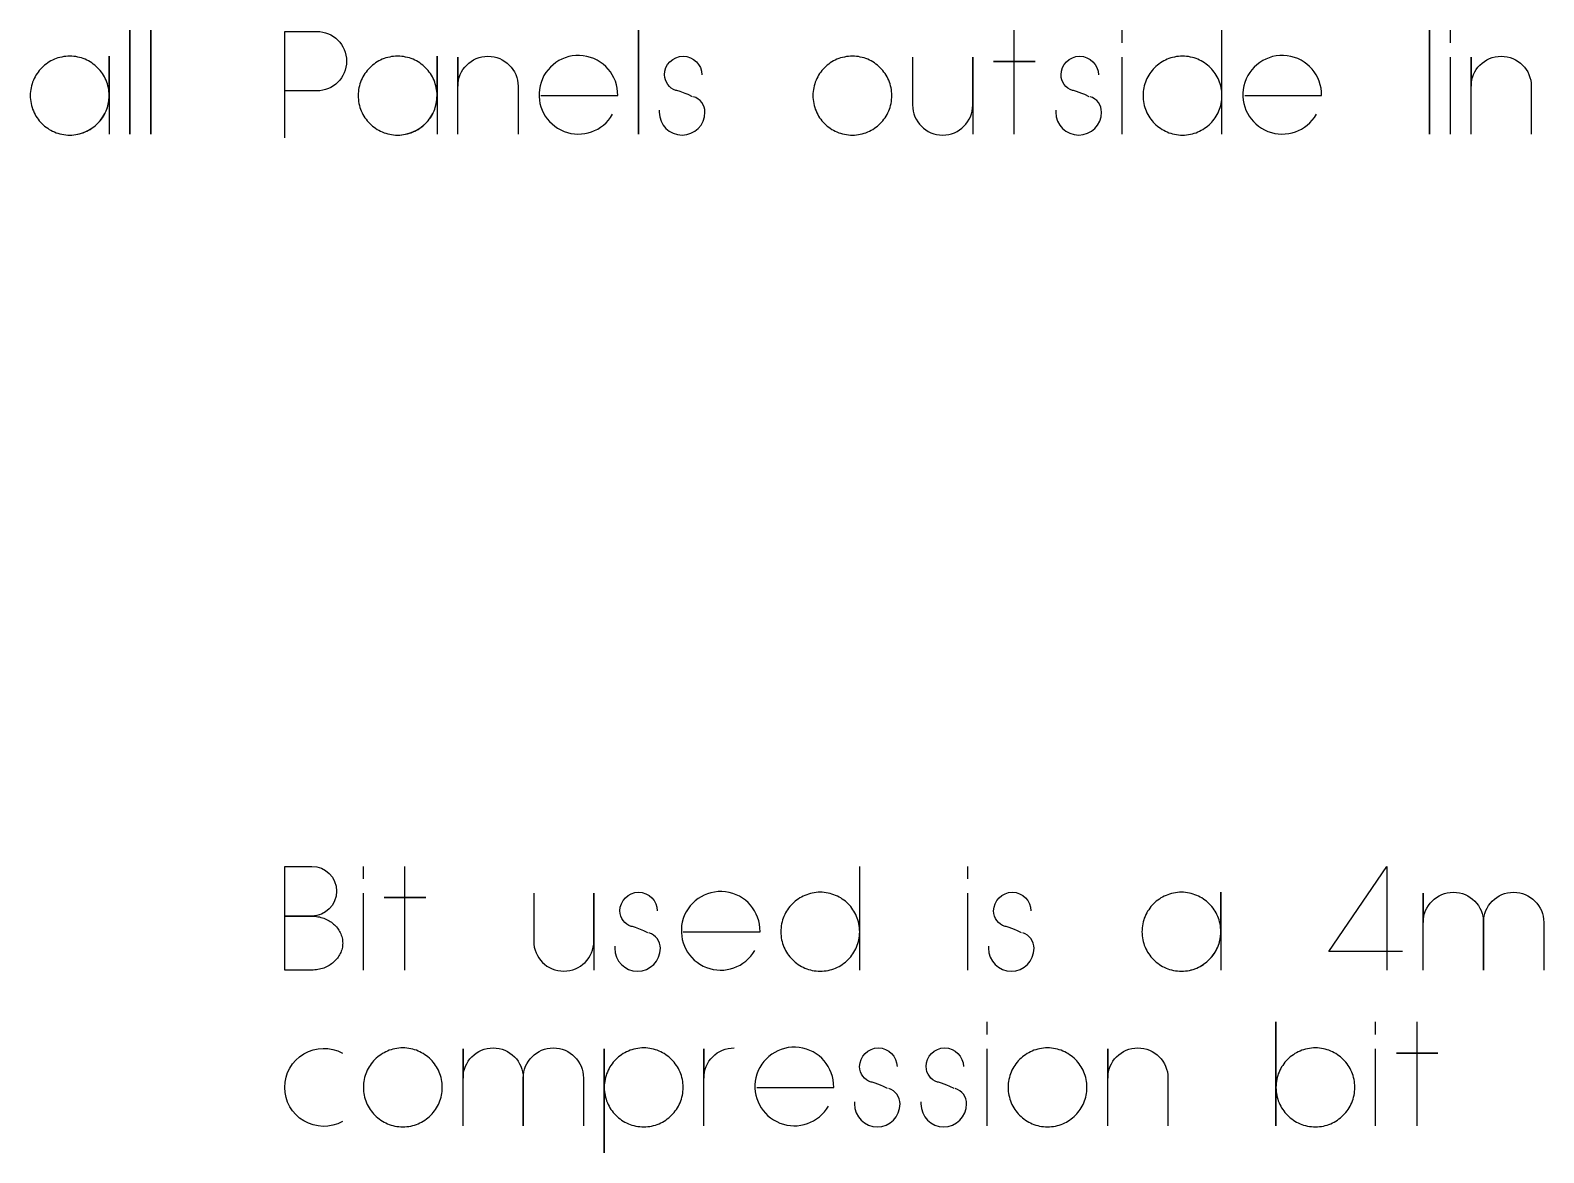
# Model space of a CAD drawing. Extents: x -767 to 3737, y -438 to 2808.
# Drawn here: x -766.8 to -329.4, y 2123.9 to 2448.4 of the extents above; entities that cross this region are included whole.
import ezdxf

# ---------------------------------------------------------------- set-up
doc = ezdxf.new("R2010")
doc.units = 0
doc.layers.add('T5_LOGOLAYER_2', color=18, linetype='CONTINUOUS')

msp = doc.modelspace()

# ---------------------------------------------------------------- linework, layer by layer
at = {"layer": 'T5_LOGOLAYER_2'}
for points in [[(-737.99, 2418.41), (-737.99, 2448.41)], [(-731.99, 2418.41), (-731.99, 2448.41)], [(-591.03, 2418.41), (-591.03, 2448.41)], [(-362.43, 2418.41), (-362.43, 2448.41)], [(-755.39, 2418.11), (-754.8, 2418.13), (-754.22, 2418.17), (-753.65, 2418.24), (-753.09, 2418.34), (-752.54, 2418.47), (-752, 2418.62), (-751.47, 2418.8), (-750.95, 2419.01), (-750.45, 2419.24), (-749.95, 2419.49), (-749.48, 2419.76), (-749.01, 2420.06), (-748.57, 2420.38), (-748.14, 2420.72), (-747.72, 2421.07), (-747.33, 2421.45), (-746.95, 2421.85), (-746.59, 2422.26), (-746.25, 2422.69), (-745.93, 2423.14), (-745.64, 2423.6), (-745.36, 2424.08), (-745.11, 2424.57), (-744.88, 2425.07), (-744.68, 2425.59), (-744.5, 2426.12), (-744.35, 2426.66), (-744.22, 2427.21), (-744.12, 2427.78), (-744.05, 2428.35), (-744, 2428.93), (-743.99, 2429.51), (-744, 2430.1), (-744.05, 2430.68), (-744.12, 2431.25), (-744.22, 2431.81), (-744.35, 2432.36), (-744.5, 2432.9), (-744.68, 2433.43), (-744.88, 2433.95), (-745.11, 2434.45), (-745.36, 2434.95), (-745.64, 2435.42), (-745.93, 2435.89), (-746.25, 2436.33), (-746.59, 2436.76), (-746.95, 2437.18), (-747.33, 2437.57), (-747.72, 2437.95), (-748.14, 2438.31), (-748.57, 2438.65), (-749.01, 2438.97), (-749.48, 2439.26), (-749.95, 2439.54), (-750.45, 2439.79), (-750.95, 2440.02), (-751.47, 2440.22), (-752, 2440.4), (-752.54, 2440.55), (-753.09, 2440.68), (-753.65, 2440.78), (-754.22, 2440.85), (-754.8, 2440.9), (-755.39, 2440.91), (-755.97, 2440.9), (-756.55, 2440.85), (-757.12, 2440.78), (-757.69, 2440.68), (-758.24, 2440.55), (-758.78, 2440.4), (-759.31, 2440.22), (-759.83, 2440.02), (-760.33, 2439.79), (-760.82, 2439.54), (-761.3, 2439.26), (-761.76, 2438.97), (-762.21, 2438.65), (-762.64, 2438.31), (-763.05, 2437.95), (-763.45, 2437.57), (-763.83, 2437.18), (-764.18, 2436.76), (-764.52, 2436.33), (-764.84, 2435.89), (-765.14, 2435.42), (-765.41, 2434.95), (-765.66, 2434.45), (-765.89, 2433.95), (-766.1, 2433.43), (-766.28, 2432.9), (-766.43, 2432.36), (-766.56, 2431.81), (-766.66, 2431.25), (-766.73, 2430.68), (-766.77, 2430.1), (-766.79, 2429.51), (-766.77, 2428.93), (-766.73, 2428.35), (-766.66, 2427.78), (-766.56, 2427.21), (-766.43, 2426.66), (-766.28, 2426.12), (-766.1, 2425.59), (-765.89, 2425.07), (-765.66, 2424.57), (-765.41, 2424.08), (-765.14, 2423.6), (-764.84, 2423.14), (-764.52, 2422.69), (-764.18, 2422.26), (-763.83, 2421.85), (-763.45, 2421.45), (-763.05, 2421.07), (-762.64, 2420.72), (-762.21, 2420.38), (-761.76, 2420.06), (-761.3, 2419.76), (-760.82, 2419.49), (-760.33, 2419.24), (-759.83, 2419.01), (-759.31, 2418.8), (-758.78, 2418.62), (-758.24, 2418.47), (-757.69, 2418.34), (-757.12, 2418.24), (-756.55, 2418.17), (-755.97, 2418.13)], [(-660.63, 2418.11), (-660.04, 2418.13), (-659.46, 2418.17), (-658.89, 2418.24), (-658.33, 2418.34), (-657.78, 2418.47), (-657.24, 2418.62), (-656.71, 2418.8), (-656.19, 2419.01), (-655.69, 2419.24), (-655.19, 2419.49), (-654.72, 2419.76), (-654.25, 2420.06), (-653.81, 2420.38), (-653.38, 2420.72), (-652.96, 2421.07), (-652.57, 2421.45), (-652.19, 2421.85), (-651.83, 2422.26), (-651.49, 2422.69), (-651.17, 2423.14), (-650.88, 2423.6), (-650.6, 2424.08), (-650.35, 2424.57), (-650.12, 2425.07), (-649.92, 2425.59), (-649.74, 2426.12), (-649.59, 2426.66), (-649.46, 2427.21), (-649.36, 2427.78), (-649.29, 2428.35), (-649.24, 2428.93), (-649.23, 2429.51), (-649.24, 2430.1), (-649.29, 2430.68), (-649.36, 2431.25), (-649.46, 2431.81), (-649.59, 2432.36), (-649.74, 2432.9), (-649.92, 2433.43), (-650.12, 2433.95), (-650.35, 2434.45), (-650.6, 2434.95), (-650.88, 2435.42), (-651.17, 2435.89), (-651.49, 2436.33), (-651.83, 2436.76), (-652.19, 2437.18), (-652.57, 2437.57), (-652.96, 2437.95), (-653.38, 2438.31), (-653.81, 2438.65), (-654.25, 2438.97), (-654.72, 2439.26), (-655.19, 2439.54), (-655.69, 2439.79), (-656.19, 2440.02), (-656.71, 2440.22), (-657.24, 2440.4), (-657.78, 2440.55), (-658.33, 2440.68), (-658.89, 2440.78), (-659.46, 2440.85), (-660.04, 2440.9), (-660.63, 2440.91), (-661.21, 2440.9), (-661.79, 2440.85), (-662.36, 2440.78), (-662.93, 2440.68), (-663.48, 2440.55), (-664.02, 2440.4), (-664.55, 2440.22), (-665.07, 2440.02), (-665.57, 2439.79), (-666.06, 2439.54), (-666.54, 2439.26), (-667, 2438.97), (-667.45, 2438.65), (-667.88, 2438.31), (-668.29, 2437.95), (-668.69, 2437.57), (-669.07, 2437.18), (-669.42, 2436.76), (-669.76, 2436.33), (-670.08, 2435.89), (-670.38, 2435.42), (-670.65, 2434.95), (-670.9, 2434.45), (-671.13, 2433.95), (-671.34, 2433.43), (-671.52, 2432.9), (-671.67, 2432.36), (-671.8, 2431.81), (-671.9, 2431.25), (-671.97, 2430.68), (-672.01, 2430.1), (-672.03, 2429.51), (-672.01, 2428.93), (-671.97, 2428.35), (-671.9, 2427.78), (-671.8, 2427.21), (-671.67, 2426.66), (-671.52, 2426.12), (-671.34, 2425.59), (-671.13, 2425.07), (-670.9, 2424.57), (-670.65, 2424.08), (-670.38, 2423.6), (-670.08, 2423.14), (-669.76, 2422.69), (-669.42, 2422.26), (-669.07, 2421.85), (-668.69, 2421.45), (-668.29, 2421.07), (-667.88, 2420.72), (-667.45, 2420.38), (-667, 2420.06), (-666.54, 2419.76), (-666.06, 2419.49), (-665.57, 2419.24), (-665.07, 2419.01), (-664.55, 2418.8), (-664.02, 2418.62), (-663.48, 2418.47), (-662.93, 2418.34), (-662.36, 2418.24), (-661.79, 2418.17), (-661.21, 2418.13)], [(-529.23, 2418.11), (-528.64, 2418.13), (-528.06, 2418.17), (-527.49, 2418.24), (-526.93, 2418.34), (-526.38, 2418.47), (-525.84, 2418.62), (-525.31, 2418.8), (-524.79, 2419.01), (-524.29, 2419.24), (-523.79, 2419.49), (-523.32, 2419.76), (-522.85, 2420.06), (-522.41, 2420.38), (-521.98, 2420.72), (-521.56, 2421.07), (-521.17, 2421.45), (-520.79, 2421.85), (-520.43, 2422.26), (-520.09, 2422.69), (-519.77, 2423.14), (-519.48, 2423.6), (-519.2, 2424.08), (-518.95, 2424.57), (-518.72, 2425.07), (-518.52, 2425.59), (-518.34, 2426.12), (-518.19, 2426.66), (-518.06, 2427.21), (-517.96, 2427.78), (-517.89, 2428.35), (-517.84, 2428.93), (-517.83, 2429.51), (-517.84, 2430.1), (-517.89, 2430.68), (-517.96, 2431.25), (-518.06, 2431.81), (-518.19, 2432.36), (-518.34, 2432.9), (-518.52, 2433.43), (-518.72, 2433.95), (-518.95, 2434.45), (-519.2, 2434.95), (-519.48, 2435.42), (-519.77, 2435.89), (-520.09, 2436.33), (-520.43, 2436.76), (-520.79, 2437.18), (-521.17, 2437.57), (-521.56, 2437.95), (-521.98, 2438.31), (-522.41, 2438.65), (-522.85, 2438.97), (-523.32, 2439.26), (-523.79, 2439.54), (-524.29, 2439.79), (-524.79, 2440.02), (-525.31, 2440.22), (-525.84, 2440.4), (-526.38, 2440.55), (-526.93, 2440.68), (-527.49, 2440.78), (-528.06, 2440.85), (-528.64, 2440.9), (-529.23, 2440.91), (-529.81, 2440.9), (-530.39, 2440.85), (-530.96, 2440.78), (-531.53, 2440.68), (-532.08, 2440.55), (-532.62, 2440.4), (-533.15, 2440.22), (-533.67, 2440.02), (-534.17, 2439.79), (-534.66, 2439.54), (-535.14, 2439.26), (-535.6, 2438.97), (-536.05, 2438.65), (-536.48, 2438.31), (-536.89, 2437.95), (-537.29, 2437.57), (-537.67, 2437.18), (-538.02, 2436.76), (-538.36, 2436.33), (-538.68, 2435.89), (-538.98, 2435.42), (-539.25, 2434.95), (-539.5, 2434.45), (-539.73, 2433.95), (-539.94, 2433.43), (-540.12, 2432.9), (-540.27, 2432.36), (-540.4, 2431.81), (-540.5, 2431.25), (-540.57, 2430.68), (-540.61, 2430.1), (-540.63, 2429.51), (-540.61, 2428.93), (-540.57, 2428.35), (-540.5, 2427.78), (-540.4, 2427.21), (-540.27, 2426.66), (-540.12, 2426.12), (-539.94, 2425.59), (-539.73, 2425.07), (-539.5, 2424.57), (-539.25, 2424.08), (-538.98, 2423.6), (-538.68, 2423.14), (-538.36, 2422.69), (-538.02, 2422.26), (-537.67, 2421.85), (-537.29, 2421.45), (-536.89, 2421.07), (-536.48, 2420.72), (-536.05, 2420.38), (-535.6, 2420.06), (-535.14, 2419.76), (-534.66, 2419.49), (-534.17, 2419.24), (-533.67, 2419.01), (-533.15, 2418.8), (-532.62, 2418.62), (-532.08, 2418.47), (-531.53, 2418.34), (-530.96, 2418.24), (-530.39, 2418.17), (-529.81, 2418.13)], [(-434.15, 2176.4), (-433.56, 2176.42), (-432.98, 2176.46), (-432.41, 2176.53), (-431.85, 2176.63), (-431.3, 2176.76), (-430.76, 2176.91), (-430.23, 2177.09), (-429.71, 2177.3), (-429.2, 2177.53), (-428.71, 2177.78), (-428.24, 2178.05), (-427.77, 2178.35), (-427.33, 2178.67), (-426.9, 2179), (-426.48, 2179.36), (-426.09, 2179.74), (-425.71, 2180.14), (-425.35, 2180.55), (-425.01, 2180.98), (-424.69, 2181.43), (-424.4, 2181.89), (-424.12, 2182.37), (-423.87, 2182.86), (-423.64, 2183.36), (-423.44, 2183.88), (-423.26, 2184.41), (-423.11, 2184.95), (-422.98, 2185.5), (-422.88, 2186.06), (-422.81, 2186.64), (-422.76, 2187.21), (-422.75, 2187.8), (-422.76, 2188.39), (-422.81, 2188.97), (-422.88, 2189.54), (-422.98, 2190.1), (-423.11, 2190.65), (-423.26, 2191.19), (-423.44, 2191.72), (-423.64, 2192.24), (-423.87, 2192.74), (-424.12, 2193.23), (-424.4, 2193.71), (-424.69, 2194.17), (-425.01, 2194.62), (-425.35, 2195.05), (-425.71, 2195.47), (-426.09, 2195.86), (-426.48, 2196.24), (-426.9, 2196.6), (-427.33, 2196.94), (-427.77, 2197.25), (-428.24, 2197.55), (-428.71, 2197.83), (-429.2, 2198.08), (-429.71, 2198.31), (-430.23, 2198.51), (-430.76, 2198.69), (-431.3, 2198.84), (-431.85, 2198.97), (-432.41, 2199.07), (-432.98, 2199.14), (-433.56, 2199.19), (-434.15, 2199.2), (-434.73, 2199.19), (-435.31, 2199.14), (-435.88, 2199.07), (-436.44, 2198.97), (-437, 2198.84), (-437.54, 2198.69), (-438.07, 2198.51), (-438.58, 2198.31), (-439.09, 2198.08), (-439.58, 2197.83), (-440.06, 2197.55), (-440.52, 2197.25), (-440.97, 2196.94), (-441.4, 2196.6), (-441.81, 2196.24), (-442.21, 2195.86), (-442.59, 2195.47), (-442.94, 2195.05), (-443.28, 2194.62), (-443.6, 2194.17), (-443.9, 2193.71), (-444.17, 2193.23), (-444.42, 2192.74), (-444.65, 2192.24), (-444.86, 2191.72), (-445.03, 2191.19), (-445.19, 2190.65), (-445.32, 2190.1), (-445.42, 2189.54), (-445.49, 2188.97), (-445.53, 2188.39), (-445.55, 2187.8), (-445.53, 2187.21), (-445.49, 2186.64), (-445.42, 2186.06), (-445.32, 2185.5), (-445.19, 2184.95), (-445.03, 2184.41), (-444.86, 2183.88), (-444.65, 2183.36), (-444.42, 2182.86), (-444.17, 2182.37), (-443.9, 2181.89), (-443.6, 2181.43), (-443.28, 2180.98), (-442.94, 2180.55), (-442.59, 2180.14), (-442.21, 2179.74), (-441.81, 2179.36), (-441.4, 2179), (-440.97, 2178.67), (-440.52, 2178.35), (-440.06, 2178.05), (-439.58, 2177.78), (-439.09, 2177.53), (-438.58, 2177.3), (-438.07, 2177.09), (-437.54, 2176.91), (-437, 2176.76), (-436.44, 2176.63), (-435.88, 2176.53), (-435.31, 2176.46), (-434.73, 2176.42)], [(-406.83, 2131.7), (-406.83, 2161.7), (-406.83, 2142.8), (-406.81, 2142.21), (-406.77, 2141.64), (-406.7, 2141.06), (-406.6, 2140.5), (-406.47, 2139.95), (-406.31, 2139.41), (-406.14, 2138.88), (-405.93, 2138.36), (-405.7, 2137.86), (-405.45, 2137.37), (-405.18, 2136.89), (-404.88, 2136.43), (-404.56, 2135.98), (-404.22, 2135.55), (-403.87, 2135.14), (-403.49, 2134.74), (-403.09, 2134.36), (-402.68, 2134), (-402.25, 2133.67), (-401.8, 2133.35), (-401.34, 2133.05), (-400.86, 2132.78), (-400.37, 2132.53), (-399.86, 2132.3), (-399.35, 2132.09), (-398.82, 2131.91), (-398.28, 2131.76), (-397.72, 2131.63), (-397.16, 2131.53), (-396.59, 2131.46), (-396.01, 2131.42), (-395.43, 2131.4), (-394.84, 2131.42), (-394.26, 2131.46), (-393.69, 2131.53), (-393.13, 2131.63), (-392.58, 2131.76), (-392.04, 2131.91), (-391.51, 2132.09), (-390.99, 2132.3), (-390.48, 2132.53), (-389.99, 2132.78), (-389.52, 2133.05), (-389.05, 2133.35), (-388.61, 2133.67), (-388.18, 2134), (-387.76, 2134.36), (-387.37, 2134.74), (-386.99, 2135.14), (-386.63, 2135.55), (-386.29, 2135.98), (-385.97, 2136.43), (-385.68, 2136.89), (-385.4, 2137.37), (-385.15, 2137.86), (-384.92, 2138.36), (-384.72, 2138.88), (-384.54, 2139.41), (-384.39, 2139.95), (-384.26, 2140.5), (-384.16, 2141.06), (-384.09, 2141.64), (-384.04, 2142.21), (-384.03, 2142.8), (-384.04, 2143.39), (-384.09, 2143.97), (-384.16, 2144.54), (-384.26, 2145.1), (-384.39, 2145.65), (-384.54, 2146.19), (-384.72, 2146.72), (-384.92, 2147.24), (-385.15, 2147.74), (-385.4, 2148.23), (-385.68, 2148.71), (-385.97, 2149.17), (-386.29, 2149.62), (-386.63, 2150.05), (-386.99, 2150.47), (-387.37, 2150.86), (-387.76, 2151.24), (-388.18, 2151.6), (-388.61, 2151.94), (-389.05, 2152.25), (-389.52, 2152.55), (-389.99, 2152.83), (-390.48, 2153.08), (-390.99, 2153.31), (-391.51, 2153.51), (-392.04, 2153.69), (-392.58, 2153.84), (-393.13, 2153.97), (-393.69, 2154.07), (-394.26, 2154.14), (-394.84, 2154.19), (-395.43, 2154.2), (-396.01, 2154.19), (-396.59, 2154.14), (-397.16, 2154.07), (-397.72, 2153.97), (-398.28, 2153.84), (-398.82, 2153.69), (-399.35, 2153.51), (-399.86, 2153.31), (-400.37, 2153.08), (-400.86, 2152.83), (-401.34, 2152.55), (-401.8, 2152.25), (-402.25, 2151.94), (-402.68, 2151.6), (-403.09, 2151.24), (-403.49, 2150.86), (-403.87, 2150.47), (-404.22, 2150.05), (-404.56, 2149.62), (-404.88, 2149.17), (-405.18, 2148.71), (-405.45, 2148.23), (-405.7, 2147.74), (-405.93, 2147.24), (-406.14, 2146.72), (-406.31, 2146.19), (-406.47, 2145.65), (-406.6, 2145.1), (-406.7, 2144.54), (-406.77, 2143.97), (-406.81, 2143.39), (-406.83, 2142.8)], [(-659.13, 2131.4), (-658.54, 2131.42), (-657.96, 2131.46), (-657.39, 2131.53), (-656.83, 2131.63), (-656.28, 2131.76), (-655.74, 2131.91), (-655.21, 2132.09), (-654.69, 2132.3), (-654.18, 2132.53), (-653.69, 2132.78), (-653.22, 2133.05), (-652.75, 2133.35), (-652.31, 2133.67), (-651.88, 2134), (-651.46, 2134.36), (-651.07, 2134.74), (-650.69, 2135.14), (-650.33, 2135.55), (-649.99, 2135.98), (-649.67, 2136.43), (-649.38, 2136.89), (-649.1, 2137.37), (-648.85, 2137.86), (-648.62, 2138.36), (-648.42, 2138.88), (-648.24, 2139.41), (-648.09, 2139.95), (-647.96, 2140.5), (-647.86, 2141.06), (-647.79, 2141.64), (-647.74, 2142.21), (-647.73, 2142.8), (-647.74, 2143.39), (-647.79, 2143.97), (-647.86, 2144.54), (-647.96, 2145.1), (-648.09, 2145.65), (-648.24, 2146.19), (-648.42, 2146.72), (-648.62, 2147.24), (-648.85, 2147.74), (-649.1, 2148.23), (-649.38, 2148.71), (-649.67, 2149.17), (-649.99, 2149.62), (-650.33, 2150.05), (-650.69, 2150.47), (-651.07, 2150.86), (-651.46, 2151.24), (-651.88, 2151.6), (-652.31, 2151.94), (-652.75, 2152.25), (-653.22, 2152.55), (-653.69, 2152.83), (-654.18, 2153.08), (-654.69, 2153.31), (-655.21, 2153.51), (-655.74, 2153.69), (-656.28, 2153.84), (-656.83, 2153.97), (-657.39, 2154.07), (-657.96, 2154.14), (-658.54, 2154.19), (-659.13, 2154.2), (-659.71, 2154.19), (-660.29, 2154.14), (-660.86, 2154.07), (-661.42, 2153.97), (-661.98, 2153.84), (-662.52, 2153.69), (-663.05, 2153.51), (-663.56, 2153.31), (-664.07, 2153.08), (-664.56, 2152.83), (-665.04, 2152.55), (-665.5, 2152.25), (-665.95, 2151.94), (-666.38, 2151.6), (-666.79, 2151.24), (-667.19, 2150.86), (-667.57, 2150.47), (-667.92, 2150.05), (-668.26, 2149.62), (-668.58, 2149.17), (-668.88, 2148.71), (-669.15, 2148.23), (-669.4, 2147.74), (-669.63, 2147.24), (-669.84, 2146.72), (-670.01, 2146.19), (-670.17, 2145.65), (-670.3, 2145.1), (-670.4, 2144.54), (-670.47, 2143.97), (-670.51, 2143.39), (-670.53, 2142.8), (-670.51, 2142.21), (-670.47, 2141.64), (-670.4, 2141.06), (-670.3, 2140.5), (-670.17, 2139.95), (-670.01, 2139.41), (-669.84, 2138.88), (-669.63, 2138.36), (-669.4, 2137.86), (-669.15, 2137.37), (-668.88, 2136.89), (-668.58, 2136.43), (-668.26, 2135.98), (-667.92, 2135.55), (-667.57, 2135.14), (-667.19, 2134.74), (-666.79, 2134.36), (-666.38, 2134), (-665.95, 2133.67), (-665.5, 2133.35), (-665.04, 2133.05), (-664.56, 2132.78), (-664.07, 2132.53), (-663.56, 2132.3), (-663.05, 2132.09), (-662.52, 2131.91), (-661.98, 2131.76), (-661.42, 2131.63), (-660.86, 2131.53), (-660.29, 2131.46), (-659.71, 2131.42)], [(-600.93, 2131.7), (-600.93, 2153.9), (-600.93, 2142.8), (-600.91, 2142.21), (-600.87, 2141.64), (-600.8, 2141.06), (-600.7, 2140.5), (-600.57, 2139.95), (-600.41, 2139.41), (-600.24, 2138.88), (-600.03, 2138.36), (-599.8, 2137.86), (-599.55, 2137.37), (-599.28, 2136.89), (-598.98, 2136.43), (-598.66, 2135.98), (-598.32, 2135.55), (-597.97, 2135.14), (-597.59, 2134.74), (-597.19, 2134.36), (-596.78, 2134), (-596.35, 2133.67), (-595.9, 2133.35), (-595.44, 2133.05), (-594.96, 2132.78), (-594.47, 2132.53), (-593.96, 2132.3), (-593.45, 2132.09), (-592.92, 2131.91), (-592.38, 2131.76), (-591.82, 2131.63), (-591.26, 2131.53), (-590.69, 2131.46), (-590.11, 2131.42), (-589.53, 2131.4), (-588.94, 2131.42), (-588.36, 2131.46), (-587.79, 2131.53), (-587.23, 2131.63), (-586.68, 2131.76), (-586.14, 2131.91), (-585.61, 2132.09), (-585.09, 2132.3), (-584.58, 2132.53), (-584.09, 2132.78), (-583.62, 2133.05), (-583.15, 2133.35), (-582.71, 2133.67), (-582.28, 2134), (-581.86, 2134.36), (-581.47, 2134.74), (-581.09, 2135.14), (-580.73, 2135.55), (-580.39, 2135.98), (-580.07, 2136.43), (-579.78, 2136.89), (-579.5, 2137.37), (-579.25, 2137.86), (-579.02, 2138.36), (-578.82, 2138.88), (-578.64, 2139.41), (-578.49, 2139.95), (-578.36, 2140.5), (-578.26, 2141.06), (-578.19, 2141.64), (-578.14, 2142.21), (-578.13, 2142.8), (-578.14, 2143.39), (-578.19, 2143.97), (-578.26, 2144.54), (-578.36, 2145.1), (-578.49, 2145.65), (-578.64, 2146.19), (-578.82, 2146.72), (-579.02, 2147.24), (-579.25, 2147.74), (-579.5, 2148.23), (-579.78, 2148.71), (-580.07, 2149.17), (-580.39, 2149.62), (-580.73, 2150.05), (-581.09, 2150.47), (-581.47, 2150.86), (-581.86, 2151.24), (-582.28, 2151.6), (-582.71, 2151.94), (-583.15, 2152.25), (-583.62, 2152.55), (-584.09, 2152.83), (-584.58, 2153.08), (-585.09, 2153.31), (-585.61, 2153.51), (-586.14, 2153.69), (-586.68, 2153.84), (-587.23, 2153.97), (-587.79, 2154.07), (-588.36, 2154.14), (-588.94, 2154.19), (-589.53, 2154.2), (-590.11, 2154.19), (-590.69, 2154.14), (-591.26, 2154.07), (-591.82, 2153.97), (-592.38, 2153.84), (-592.92, 2153.69), (-593.45, 2153.51), (-593.96, 2153.31), (-594.47, 2153.08), (-594.96, 2152.83), (-595.44, 2152.55), (-595.9, 2152.25), (-596.35, 2151.94), (-596.78, 2151.6), (-597.19, 2151.24), (-597.59, 2150.86), (-597.97, 2150.47), (-598.32, 2150.05), (-598.66, 2149.62), (-598.98, 2149.17), (-599.28, 2148.71), (-599.55, 2148.23), (-599.8, 2147.74), (-600.03, 2147.24), (-600.24, 2146.72), (-600.41, 2146.19), (-600.57, 2145.65), (-600.7, 2145.1), (-600.8, 2144.54), (-600.87, 2143.97), (-600.91, 2143.39), (-600.93, 2142.8), (-600.93, 2123.9)], [(-472.83, 2131.4), (-472.24, 2131.42), (-471.66, 2131.46), (-471.09, 2131.53), (-470.53, 2131.63), (-469.98, 2131.76), (-469.44, 2131.91), (-468.91, 2132.09), (-468.39, 2132.3), (-467.88, 2132.53), (-467.39, 2132.78), (-466.92, 2133.05), (-466.45, 2133.35), (-466.01, 2133.67), (-465.58, 2134), (-465.16, 2134.36), (-464.77, 2134.74), (-464.39, 2135.14), (-464.03, 2135.55), (-463.69, 2135.98), (-463.37, 2136.43), (-463.08, 2136.89), (-462.8, 2137.37), (-462.55, 2137.86), (-462.32, 2138.36), (-462.12, 2138.88), (-461.94, 2139.41), (-461.79, 2139.95), (-461.66, 2140.5), (-461.56, 2141.06), (-461.49, 2141.64), (-461.44, 2142.21), (-461.43, 2142.8), (-461.44, 2143.39), (-461.49, 2143.97), (-461.56, 2144.54), (-461.66, 2145.1), (-461.79, 2145.65), (-461.94, 2146.19), (-462.12, 2146.72), (-462.32, 2147.24), (-462.55, 2147.74), (-462.8, 2148.23), (-463.08, 2148.71), (-463.37, 2149.17), (-463.69, 2149.62), (-464.03, 2150.05), (-464.39, 2150.47), (-464.77, 2150.86), (-465.16, 2151.24), (-465.58, 2151.6), (-466.01, 2151.94), (-466.45, 2152.25), (-466.92, 2152.55), (-467.39, 2152.83), (-467.88, 2153.08), (-468.39, 2153.31), (-468.91, 2153.51), (-469.44, 2153.69), (-469.98, 2153.84), (-470.53, 2153.97), (-471.09, 2154.07), (-471.66, 2154.14), (-472.24, 2154.19), (-472.83, 2154.2), (-473.41, 2154.19), (-473.99, 2154.14), (-474.56, 2154.07), (-475.12, 2153.97), (-475.68, 2153.84), (-476.22, 2153.69), (-476.75, 2153.51), (-477.26, 2153.31), (-477.77, 2153.08), (-478.26, 2152.83), (-478.74, 2152.55), (-479.2, 2152.25), (-479.65, 2151.94), (-480.08, 2151.6), (-480.49, 2151.24), (-480.89, 2150.86), (-481.27, 2150.47), (-481.62, 2150.05), (-481.96, 2149.62), (-482.28, 2149.17), (-482.58, 2148.71), (-482.85, 2148.23), (-483.1, 2147.74), (-483.33, 2147.24), (-483.54, 2146.72), (-483.71, 2146.19), (-483.87, 2145.65), (-484, 2145.1), (-484.1, 2144.54), (-484.17, 2143.97), (-484.21, 2143.39), (-484.23, 2142.8), (-484.21, 2142.21), (-484.17, 2141.64), (-484.1, 2141.06), (-484, 2140.5), (-483.87, 2139.95), (-483.71, 2139.41), (-483.54, 2138.88), (-483.33, 2138.36), (-483.1, 2137.86), (-482.85, 2137.37), (-482.58, 2136.89), (-482.28, 2136.43), (-481.96, 2135.98), (-481.62, 2135.55), (-481.27, 2135.14), (-480.89, 2134.74), (-480.49, 2134.36), (-480.08, 2134), (-479.65, 2133.67), (-479.2, 2133.35), (-478.74, 2133.05), (-478.26, 2132.78), (-477.77, 2132.53), (-477.26, 2132.3), (-476.75, 2132.09), (-476.22, 2131.91), (-475.68, 2131.76), (-475.12, 2131.63), (-474.56, 2131.53), (-473.99, 2131.46), (-473.41, 2131.42)]]:
    msp.add_lwpolyline(points, close=True, dxfattribs=at)
for points in [[(-693.21, 2417.35), (-693.21, 2448.08), (-683.99, 2448.08, -1), (-683.99, 2430.87), (-693.21, 2430.87)], [(-755.39, 2418.11, 0.421631), (-743.99, 2429.81), (-743.99, 2440.91), (-743.99, 2418.41)], [(-660.63, 2418.11, 0.421631), (-649.23, 2429.81), (-649.23, 2440.91), (-649.23, 2418.41)], [(-643.23, 2418.41), (-643.23, 2440.61), (-643.23, 2432.21, -1), (-625.83, 2432.21), (-625.83, 2418.41)], [(-619.23, 2429.51), (-597.03, 2429.51, 0.90232), (-619.49, 2432.31, 0.862347), (-598.53, 2424.11)], [(-575.43, 2429.21), (-576.63, 2429.81), (-577.53, 2430.11), (-579.03, 2430.71), (-579.93, 2431.01), (-580.23, 2431.01, -0.313298), (-583.53, 2435.51, -1), (-572.73, 2435.51)], [(-511.83, 2440.61), (-511.83, 2426.81, 1), (-494.43, 2426.81), (-494.43, 2440.61), (-494.43, 2418.41)], [(-460.83, 2429.21), (-462.03, 2429.81), (-462.93, 2430.11), (-464.43, 2430.71), (-465.33, 2431.01), (-465.63, 2431.01, -0.313298), (-468.93, 2435.51, -1), (-458.13, 2435.51)], [(-415.83, 2429.51), (-393.63, 2429.51, 0.90232), (-416.09, 2432.31, 0.862347), (-395.13, 2424.11)], [(-350.43, 2418.41), (-350.43, 2440.61), (-350.43, 2432.21, -1), (-333.03, 2432.21), (-333.03, 2418.41)], [(-585.03, 2425.31), (-585.03, 2424.71, 1), (-571.83, 2424.71, 0.329104), (-575.13, 2429.21)], [(-470.43, 2425.31), (-470.43, 2424.71, 1), (-457.23, 2424.71, 0.329104), (-460.53, 2429.21)], [(-621.31, 2198.9), (-621.31, 2185.1, 1), (-603.91, 2185.1), (-603.91, 2198.9), (-603.91, 2176.7)], [(-588.31, 2187.5), (-589.51, 2188.1), (-590.41, 2188.4), (-591.91, 2189), (-592.81, 2189.3), (-593.11, 2189.3, -0.313298), (-596.41, 2193.8, -1), (-585.61, 2193.8)], [(-578.11, 2187.8), (-555.91, 2187.8, 0.90232), (-578.37, 2190.6, 0.862347), (-557.41, 2182.4)], [(-480.31, 2187.5), (-481.51, 2188.1), (-482.41, 2188.4), (-483.91, 2189), (-484.81, 2189.3), (-485.11, 2189.3, -0.313298), (-488.41, 2193.8, -1), (-477.61, 2193.8)], [(-434.15, 2176.4, 0.421631), (-422.75, 2188.1), (-422.75, 2199.2), (-422.75, 2176.7)], [(-364.25, 2176.7), (-364.25, 2198.9), (-364.25, 2190.5, -1), (-346.85, 2190.5), (-346.85, 2176.7), (-346.85, 2190.5, -1), (-329.45, 2190.5), (-329.45, 2176.7)], [(-597.91, 2183.6), (-597.91, 2183, 1), (-584.71, 2183, 0.329104), (-588.01, 2187.5)], [(-489.91, 2183.6), (-489.91, 2183, 1), (-476.71, 2183, 0.329104), (-480.01, 2187.5)], [(-676.59, 2132.9, -0.569347), (-693.27, 2142.8, -0.569347), (-676.59, 2152.7)], [(-641.73, 2131.7), (-641.73, 2153.9), (-641.73, 2145.5, -1), (-624.33, 2145.5), (-624.33, 2131.7), (-624.33, 2145.5, -1), (-606.93, 2145.5), (-606.93, 2131.7)], [(-572.13, 2131.7), (-572.13, 2153.9), (-572.13, 2145.5, -0.416092), (-563.43, 2154.2)], [(-556.83, 2142.8), (-534.63, 2142.8, 0.90232), (-557.09, 2145.6, 0.862347), (-536.13, 2137.4)], [(-519.03, 2142.5), (-520.23, 2143.1), (-521.13, 2143.4), (-522.63, 2144), (-523.53, 2144.3), (-523.83, 2144.3, -0.313298), (-527.13, 2148.8, -1), (-516.33, 2148.8)], [(-499.83, 2142.5), (-501.03, 2143.1), (-501.93, 2143.4), (-503.43, 2144), (-504.33, 2144.3), (-504.63, 2144.3, -0.313298), (-507.93, 2148.8, -1), (-497.13, 2148.8)], [(-455.43, 2131.7), (-455.43, 2153.9), (-455.43, 2145.5, -1), (-438.03, 2145.5), (-438.03, 2131.7)], [(-528.63, 2138.6), (-528.63, 2138, 1), (-515.43, 2138, 0.329104), (-518.73, 2142.5)], [(-509.43, 2138.6), (-509.43, 2138, 1), (-496.23, 2138, 0.329104), (-499.53, 2142.5)]]:
    msp.add_lwpolyline(points, format="xyb", dxfattribs=at)
for points in [[(-482.43, 2418.41), (-482.43, 2439.41), (-488.43, 2439.41), (-476.43, 2439.41), (-482.43, 2439.41), (-482.43, 2448.41)], [(-451.23, 2444.81), (-451.23, 2448.41)], [(-422.43, 2418.41), (-422.43, 2429.51), (-422.44, 2430.1), (-422.49, 2430.68), (-422.56, 2431.25), (-422.66, 2431.81), (-422.79, 2432.36), (-422.94, 2432.9), (-423.12, 2433.43), (-423.32, 2433.95), (-423.55, 2434.45), (-423.8, 2434.95), (-424.08, 2435.42), (-424.37, 2435.89), (-424.69, 2436.33), (-425.03, 2436.76), (-425.39, 2437.18), (-425.77, 2437.57), (-426.16, 2437.95), (-426.58, 2438.31), (-427.01, 2438.65), (-427.45, 2438.97), (-427.92, 2439.26), (-428.39, 2439.54), (-428.89, 2439.79), (-429.39, 2440.02), (-429.91, 2440.22), (-430.44, 2440.4), (-430.98, 2440.55), (-431.53, 2440.68), (-432.09, 2440.78), (-432.66, 2440.85), (-433.24, 2440.9), (-433.83, 2440.91), (-434.41, 2440.9), (-434.99, 2440.85), (-435.56, 2440.78), (-436.13, 2440.68), (-436.68, 2440.55), (-437.22, 2440.4), (-437.75, 2440.22), (-438.27, 2440.02), (-438.77, 2439.79), (-439.26, 2439.54), (-439.74, 2439.26), (-440.2, 2438.97), (-440.65, 2438.65), (-441.08, 2438.31), (-441.49, 2437.95), (-441.89, 2437.57), (-442.27, 2437.18), (-442.62, 2436.76), (-442.96, 2436.33), (-443.28, 2435.89), (-443.58, 2435.42), (-443.85, 2434.95), (-444.1, 2434.45), (-444.33, 2433.95), (-444.54, 2433.43), (-444.72, 2432.9), (-444.87, 2432.36), (-445, 2431.81), (-445.1, 2431.25), (-445.17, 2430.68), (-445.21, 2430.1), (-445.23, 2429.51), (-445.21, 2428.93), (-445.17, 2428.35), (-445.1, 2427.78), (-445, 2427.21), (-444.87, 2426.66), (-444.72, 2426.12), (-444.54, 2425.59), (-444.33, 2425.07), (-444.1, 2424.57), (-443.85, 2424.08), (-443.58, 2423.6), (-443.28, 2423.14), (-442.96, 2422.69), (-442.62, 2422.26), (-442.27, 2421.85), (-441.89, 2421.45), (-441.49, 2421.07), (-441.08, 2420.72), (-440.65, 2420.38), (-440.2, 2420.06), (-439.74, 2419.76), (-439.26, 2419.49), (-438.77, 2419.24), (-438.27, 2419.01), (-437.75, 2418.8), (-437.22, 2418.62), (-436.68, 2418.47), (-436.13, 2418.34), (-435.56, 2418.24), (-434.99, 2418.17), (-434.41, 2418.13), (-433.83, 2418.11), (-433.24, 2418.13), (-432.66, 2418.17), (-432.09, 2418.24), (-431.53, 2418.34), (-430.98, 2418.47), (-430.44, 2418.62), (-429.91, 2418.8), (-429.39, 2419.01), (-428.89, 2419.24), (-428.39, 2419.49), (-427.92, 2419.76), (-427.45, 2420.06), (-427.01, 2420.38), (-426.58, 2420.72), (-426.16, 2421.07), (-425.77, 2421.45), (-425.39, 2421.85), (-425.03, 2422.26), (-424.69, 2422.69), (-424.37, 2423.14), (-424.08, 2423.6), (-423.8, 2424.08), (-423.55, 2424.57), (-423.32, 2425.07), (-423.12, 2425.59), (-422.94, 2426.12), (-422.79, 2426.66), (-422.66, 2427.21), (-422.56, 2427.78), (-422.49, 2428.35), (-422.44, 2428.93), (-422.43, 2429.51), (-422.43, 2448.41)], [(-356.43, 2444.81), (-356.43, 2448.41)], [(-451.23, 2418.41), (-451.23, 2440.61)], [(-356.43, 2418.41), (-356.43, 2440.61)], [(-670.51, 2203.1), (-670.51, 2206.7)], [(-658.51, 2176.7), (-658.51, 2197.7), (-664.51, 2197.7), (-652.51, 2197.7), (-658.51, 2197.7), (-658.51, 2206.7)], [(-527.11, 2176.7), (-527.11, 2187.8), (-527.12, 2188.39), (-527.17, 2188.97), (-527.24, 2189.54), (-527.34, 2190.1), (-527.47, 2190.65), (-527.62, 2191.19), (-527.8, 2191.72), (-528, 2192.24), (-528.23, 2192.74), (-528.48, 2193.23), (-528.76, 2193.71), (-529.05, 2194.17), (-529.37, 2194.62), (-529.71, 2195.05), (-530.07, 2195.47), (-530.45, 2195.86), (-530.84, 2196.24), (-531.26, 2196.6), (-531.69, 2196.94), (-532.13, 2197.25), (-532.6, 2197.55), (-533.07, 2197.83), (-533.56, 2198.08), (-534.07, 2198.31), (-534.59, 2198.51), (-535.12, 2198.69), (-535.66, 2198.84), (-536.21, 2198.97), (-536.77, 2199.07), (-537.34, 2199.14), (-537.92, 2199.19), (-538.51, 2199.2), (-539.09, 2199.19), (-539.67, 2199.14), (-540.24, 2199.07), (-540.8, 2198.97), (-541.36, 2198.84), (-541.9, 2198.69), (-542.43, 2198.51), (-542.94, 2198.31), (-543.45, 2198.08), (-543.94, 2197.83), (-544.42, 2197.55), (-544.88, 2197.25), (-545.33, 2196.94), (-545.76, 2196.6), (-546.17, 2196.24), (-546.57, 2195.86), (-546.95, 2195.47), (-547.3, 2195.05), (-547.64, 2194.62), (-547.96, 2194.17), (-548.26, 2193.71), (-548.53, 2193.23), (-548.78, 2192.74), (-549.01, 2192.24), (-549.22, 2191.72), (-549.39, 2191.19), (-549.55, 2190.65), (-549.68, 2190.1), (-549.78, 2189.54), (-549.85, 2188.97), (-549.89, 2188.39), (-549.91, 2187.8), (-549.89, 2187.21), (-549.85, 2186.64), (-549.78, 2186.06), (-549.68, 2185.5), (-549.55, 2184.95), (-549.39, 2184.41), (-549.22, 2183.88), (-549.01, 2183.36), (-548.78, 2182.86), (-548.53, 2182.37), (-548.26, 2181.89), (-547.96, 2181.43), (-547.64, 2180.98), (-547.3, 2180.55), (-546.95, 2180.14), (-546.57, 2179.74), (-546.17, 2179.36), (-545.76, 2179), (-545.33, 2178.67), (-544.88, 2178.35), (-544.42, 2178.05), (-543.94, 2177.78), (-543.45, 2177.53), (-542.94, 2177.3), (-542.43, 2177.09), (-541.9, 2176.91), (-541.36, 2176.76), (-540.8, 2176.63), (-540.24, 2176.53), (-539.67, 2176.46), (-539.09, 2176.42), (-538.51, 2176.4), (-537.92, 2176.42), (-537.34, 2176.46), (-536.77, 2176.53), (-536.21, 2176.63), (-535.66, 2176.76), (-535.12, 2176.91), (-534.59, 2177.09), (-534.07, 2177.3), (-533.56, 2177.53), (-533.07, 2177.78), (-532.6, 2178.05), (-532.13, 2178.35), (-531.69, 2178.67), (-531.26, 2179), (-530.84, 2179.36), (-530.45, 2179.74), (-530.07, 2180.14), (-529.71, 2180.55), (-529.37, 2180.98), (-529.05, 2181.43), (-528.76, 2181.89), (-528.48, 2182.37), (-528.23, 2182.86), (-528, 2183.36), (-527.8, 2183.88), (-527.62, 2184.41), (-527.47, 2184.95), (-527.34, 2185.5), (-527.24, 2186.06), (-527.17, 2186.64), (-527.12, 2187.21), (-527.11, 2187.8), (-527.11, 2206.7)], [(-495.91, 2203.1), (-495.91, 2206.7)], [(-370.25, 2182.1), (-391.55, 2182.1), (-374.75, 2206.7), (-374.75, 2176.7)], [(-670.51, 2176.7), (-670.51, 2198.9)], [(-495.91, 2176.7), (-495.91, 2198.9)], [(-490.23, 2158.1), (-490.23, 2161.7)], [(-378.03, 2158.1), (-378.03, 2161.7)], [(-366.03, 2131.7), (-366.03, 2152.7), (-372.03, 2152.7), (-360.03, 2152.7), (-366.03, 2152.7), (-366.03, 2161.7)], [(-490.23, 2131.7), (-490.23, 2153.9)], [(-378.03, 2131.7), (-378.03, 2153.9)]]:
    msp.add_lwpolyline(points, dxfattribs=at)
msp.add_lwpolyline([(-693.27, 2176.7), (-693.27, 2206.7), (-685.47, 2206.7, -1), (-685.47, 2192.3), (-693.27, 2192.3), (-685.47, 2192.3), (-685.01, 2192.29), (-684.55, 2192.26), (-684.1, 2192.21), (-683.66, 2192.14), (-683.23, 2192.06), (-682.8, 2191.95), (-682.39, 2191.83), (-681.98, 2191.69), (-681.58, 2191.53), (-681.2, 2191.36), (-680.82, 2191.17), (-680.46, 2190.97), (-680.11, 2190.75), (-679.77, 2190.52), (-679.44, 2190.27), (-679.13, 2190.02), (-678.83, 2189.75), (-678.55, 2189.46), (-678.29, 2189.17), (-678.04, 2188.86), (-677.8, 2188.55), (-677.59, 2188.22), (-677.39, 2187.88), (-677.21, 2187.54), (-677.05, 2187.18), (-676.91, 2186.82), (-676.79, 2186.45), (-676.69, 2186.07), (-676.61, 2185.69), (-676.55, 2185.3), (-676.52, 2184.9), (-676.51, 2184.5), (-676.52, 2184.1), (-676.55, 2183.7), (-676.61, 2183.31), (-676.69, 2182.93), (-676.79, 2182.55), (-676.91, 2182.18), (-677.05, 2181.82), (-677.21, 2181.46), (-677.39, 2181.12), (-677.59, 2180.78), (-677.8, 2180.46), (-678.04, 2180.14), (-678.29, 2179.83), (-678.55, 2179.54), (-678.83, 2179.26), (-679.13, 2178.99), (-679.44, 2178.73), (-679.77, 2178.48), (-680.11, 2178.25), (-680.46, 2178.03), (-680.82, 2177.83), (-681.2, 2177.64), (-681.58, 2177.47), (-681.98, 2177.31), (-682.39, 2177.17), (-682.8, 2177.05), (-683.23, 2176.95), (-683.66, 2176.86), (-684.1, 2176.79), (-684.55, 2176.74), (-685.01, 2176.71), (-685.47, 2176.7)], format="xyb", close=True, dxfattribs=at)

doc.saveas('drawing.dxf')
